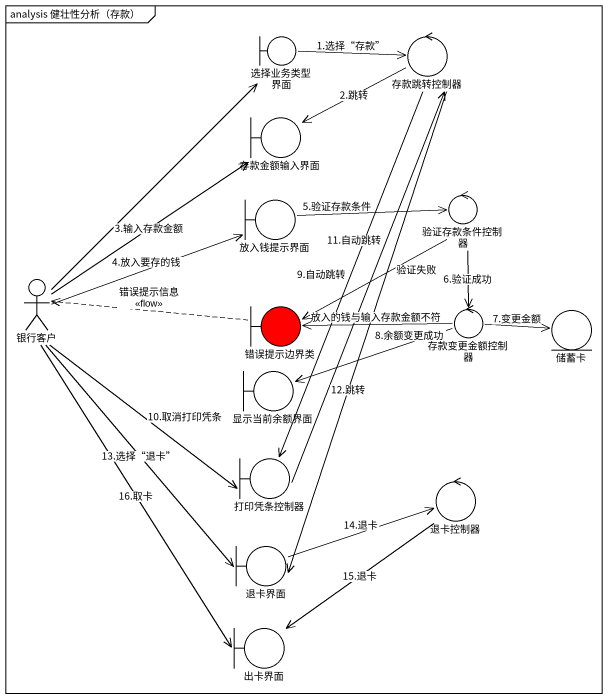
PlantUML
@startuml
mainframe analysis 健壮性分析（存款）
boundary "选择业务类型 界面" as 选择业务类型_界面
control 存款跳转控制器
boundary 存款金额输入界面
boundary 放入钱提示界面
control 验证存款条件控制器
actor 银行客户
boundary 错误提示边界类 #FF0000
control 存款变更金额控制器
entity 储蓄卡
boundary 显示当前余额界面
boundary 打印凭条控制器
control 退卡控制器
boundary 退卡界面
boundary 出卡界面
选择业务类型_界面 -right-> 存款跳转控制器 : 1.选择“存款”
存款跳转控制器 -left-> 存款金额输入界面 : 2.跳转
存款跳转控制器 --> 打印凭条控制器 : 9.自动跳转
存款跳转控制器 --> 退卡界面 : 12.跳转
放入钱提示界面 -right-> 验证存款条件控制器 : 5.验证存款条件
验证存款条件控制器 --> 错误提示边界类 : 验证失败
验证存款条件控制器 --> 存款变更金额控制器 : 6.验证成功
银行客户 -up-> 选择业务类型_界面
银行客户 -up-> 存款金额输入界面 : 3.输入存款金额
银行客户 -right-> 放入钱提示界面 : 4.放入要存的钱
银行客户 --> 打印凭条控制器 : 10.取消打印凭条
银行客户 --> 退卡界面 : 13.选择“退卡”
银行客户 --> 出卡界面 : 16.取卡
错误提示边界类 .left.> 银行客户 : 错误提示信息\n<<flow>>
存款变更金额控制器 -left-> 错误提示边界类 : 放入的钱与输入存款金额不符
存款变更金额控制器 -right-> 储蓄卡 : 7.变更金额
存款变更金额控制器 -left-> 显示当前余额界面 : 8.余额变更成功
打印凭条控制器 -up-> 存款跳转控制器 : 11.自动跳转
退卡控制器 --> 出卡界面 : 15.退卡
退卡界面 -right-> 退卡控制器 : 14.退卡
@enduml
